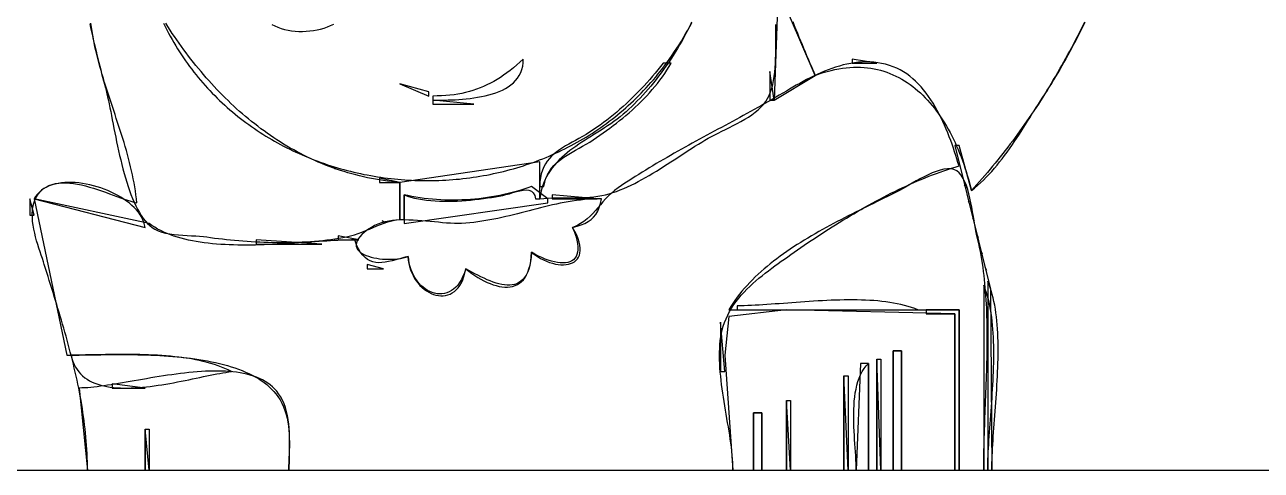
# Model space of a CAD drawing. Extents: x 0 to 1391, y 0 to 1579.
# Drawn here: x 210.7 to 511.5, y 312 to 420.3 of the extents above; entities that cross this region are included whole.
import ezdxf

# ---------------------------------------------------------------- set-up
doc = ezdxf.new("R2010")
doc.units = 0
for name, color, linetype in [('C11', 11, 'CONTINUOUS'), ('C113', 113, 'CONTINUOUS'), ('C123', 123, 'CONTINUOUS'), ('C13', 13, 'CONTINUOUS'), ('C133', 133, 'CONTINUOUS'), ('C141', 141, 'CONTINUOUS'), ('C15', 15, 'CONTINUOUS'), ('C153', 153, 'CONTINUOUS'), ('C21', 21, 'CONTINUOUS'), ('C223', 223, 'CONTINUOUS'), ('C231', 231, 'CONTINUOUS'), ('C241', 241, 'CONTINUOUS'), ('C252', 252, 'CONTINUOUS'), ('C253', 253, 'CONTINUOUS'), ('C254', 254, 'CONTINUOUS'), ('C35', 35, 'CONTINUOUS'), ('C41', 41, 'CONTINUOUS'), ('C43', 43, 'CONTINUOUS'), ('C7', 7, 'CONTINUOUS'), ('C85', 85, 'CONTINUOUS')]:
    doc.layers.add(name, color=color, linetype=linetype)

msp = doc.modelspace()

# ---------------------------------------------------------------- linework, layer by layer
at = {"layer": 'C11'}
for points in [[(397.5792, 421.1051), (397.9385, 420.1512), (398.3046, 419.205), (398.676, 418.2673), (399.0513, 417.3391), (399.4289, 416.4212), (399.8073, 415.5145), (400.185, 414.6199), (400.5605, 413.7381), (400.9323, 412.8701), (401.2988, 412.0168), (401.6586, 411.1789), (402.0101, 410.3575), (402.3519, 409.5532), (402.6823, 408.7671), (403, 408), (403.9857, 408.3636), (404.9598, 408.6899), (405.922, 408.9794), (406.8725, 409.2325), (407.8112, 409.4499), (408.738, 409.632), (409.653, 409.7794), (410.556, 409.8926), (411.4472, 409.9721), (412.3264, 410.0186), (413.1937, 410.0325), (414.049, 410.0143), (414.8923, 409.9646), (415.7235, 409.8839), (416.5427, 409.7727), (417.3498, 409.6316), (418.1449, 409.4612), (418.9277, 409.2618), (419.6985, 409.0342), (420.457, 408.7787), (421.2034, 408.496), (421.9375, 408.1865), (422.6594, 407.8509), (423.369, 407.4896), (424.0663, 407.1031), (424.7512, 406.6921), (425.4239, 406.257), (426.0841, 405.7983), (426.732, 405.3167), (427.3675, 404.8125), (427.9905, 404.2865), (428.601, 403.739), (429.199, 403.1706), (429.7846, 402.5819), (430.3576, 401.9734), (430.918, 401.3456), (431.4658, 400.6991), (432.0011, 400.0344), (432.5237, 399.3519), (433.0336, 398.6523), (433.5308, 397.9361), (434.0154, 397.2039), (434.4872, 396.456), (434.9462, 395.6932), (435.3925, 394.9158), (435.8259, 394.1245), (436.2466, 393.3198), (436.6544, 392.5022), (437.0492, 391.6722), (437.4312, 390.8304), (437.8003, 389.9773), (438.1564, 389.1134), (438.4996, 388.2393), (438.8297, 387.3555), (439.1468, 386.4626), (439.4509, 385.561), (439.7419, 384.6513), (440.0198, 383.734), (440.2846, 382.8097), (440.5362, 381.8789), (440.7747, 380.9422), (441, 380), (441.7553, 380.599), (442.494, 381.2232), (443.2167, 381.8712), (443.9239, 382.5416), (444.6163, 383.2332), (445.2944, 383.9444), (445.9589, 384.6739), (446.6103, 385.4204), (447.2493, 386.1825), (447.8764, 386.9588), (448.4923, 387.748), (449.0976, 388.5486), (449.6928, 389.3592), (450.2785, 390.1787), (450.8555, 391.0054), (451.4241, 391.8381), (451.9852, 392.6755), (452.5392, 393.516), (453.0868, 394.3585), (453.6285, 395.2014), (454.165, 396.0434), (454.6969, 396.8831), (455.2247, 397.7192), (455.7491, 398.5504), (456.2707, 399.3751), (456.79, 400.1921), (457.3078, 401), (457.8517, 401.8492), (458.3909, 402.7005), (458.9253, 403.5536), (459.4549, 404.4086), (459.9798, 405.2656), (460.4999, 406.1244), (461.0152, 406.9852), (461.5259, 407.8478), (462.0319, 408.7124), (462.5332, 409.5788), (463.0299, 410.4472), (463.5219, 411.3174), (464.0094, 412.1896), (464.4922, 413.0636), (464.9705, 413.9395), (465.4442, 414.8173), (465.9133, 415.697), (466.378, 416.5785), (466.8381, 417.4619), (467.2938, 418.3472), (467.745, 419.2344), (468.1918, 420.1234), (468.6342, 421.0144)], [(468.5986, 420.9014), (468.1562, 420.0076), (467.7093, 419.1162), (467.2581, 418.2273), (466.8024, 417.3409), (466.3422, 416.4571), (465.8777, 415.5759), (465.4087, 414.6974), (464.9352, 413.8215), (464.4573, 412.9484), (463.975, 412.078), (463.4882, 411.2105), (462.997, 410.3458), (462.5013, 409.484), (462.0012, 408.6251), (461.4966, 407.7692), (460.9875, 406.9163), (460.4739, 406.0665), (459.9559, 405.2198), (459.4334, 404.3762), (458.9065, 403.5358), (458.375, 402.6985), (457.8391, 401.8646), (457.2987, 401.0339), (456.7538, 400.2066), (456.2044, 399.3827), (455.6505, 398.5622), (455.0921, 397.7451), (454.5292, 396.9315), (453.9618, 396.1215), (453.3898, 395.3151), (452.8134, 394.5122), (452.2325, 393.7131), (451.647, 392.9176), (451.057, 392.1259), (450.4625, 391.3379), (449.8635, 390.5538), (449.2599, 389.7735), (448.6518, 388.9972), (448.0392, 388.2248), (447.422, 387.4563), (446.8003, 386.6919), (446.1741, 385.9316), (445.5433, 385.1753), (444.9079, 384.4232), (444.268, 383.6753), (443.6235, 382.9316), (442.9745, 382.1922), (442.3209, 381.4571), (441.6627, 380.7263), (441, 380)], [(441, 380), (438, 391), (437, 391), (445.6999, 356), (446, 312), (595, 312)]]:
    msp.add_lwpolyline(points, dxfattribs=at)
at = {"layer": 'C113'}
for points in [[(430, 351), (430, 350), (437, 350), (437, 312), (438, 312), (438, 351), (430, 351)], [(422, 341), (422, 312), (424, 312), (424, 341), (422, 341)], [(232, 333), (232, 332), (240, 332), (232, 333)], [(388, 326), (388, 312), (390, 312), (390, 326), (388, 326)], [(240, 322), (240, 312), (241, 312), (240, 322)]]:
    msp.add_lwpolyline(points, dxfattribs=at)
at = {"layer": 'C123'}
for points in [[(414, 338), (413, 312), (416, 312), (416, 338), (414, 338)], [(418, 339), (418, 312), (419, 312), (418, 339)], [(410, 335), (410, 312), (411, 312), (410, 335)], [(396, 329), (396, 312), (397, 312), (396, 329)]]:
    msp.add_lwpolyline(points, dxfattribs=at)
at = {"layer": 'C13'}
for points in [[(226.5531, 420.5243), (226.7632, 419.5668), (226.9758, 418.6138), (227.1908, 417.6658), (227.408, 416.7228), (227.6272, 415.7849), (227.8482, 414.8525), (228.071, 413.9256), (228.2954, 413.0044), (228.5212, 412.0892), (228.7482, 411.1799), (228.9763, 410.277), (229.2054, 409.3804), (229.4353, 408.4905), (229.6657, 407.6073), (229.8967, 406.731), (230.128, 405.8618), (230.3595, 405), (230.539, 404.3069), (230.7183, 403.5635), (230.898, 402.773), (231.0787, 401.9385), (231.261, 401.0634), (231.4456, 400.1508), (231.6331, 399.2041), (231.8242, 398.2265), (232.0193, 397.2212), (232.2192, 396.1915), (232.4246, 395.1406), (232.6359, 394.0718), (232.8538, 392.9883), (233.0791, 391.8934), (233.3122, 390.7903), (233.5538, 389.6823), (233.8045, 388.5726), (234.0651, 387.4645), (234.3359, 386.3612), (234.6178, 385.2659), (234.9114, 384.182), (235.2172, 383.1126), (235.5358, 382.061), (235.868, 381.0305), (236.2143, 380.0243), (236.5753, 379.0456), (236.9517, 378.0977), (237.3442, 377.1839), (237.7532, 376.3074), (238.1795, 375.4714), (238.6237, 374.6792), (239.0863, 373.9341), (239.5681, 373.2392), (240.0696, 372.5979), (240.5915, 372.0134), (241.1344, 371.4889), (241.699, 371.0277), (242.3926, 370.591), (243.1849, 370.228), (244.0609, 369.9306), (245.0061, 369.6909), (246.0054, 369.501), (247.0442, 369.3531), (248.1077, 369.2392), (249.181, 369.1513), (250.2494, 369.0816), (251.2981, 369.0222), (252.3123, 368.9652), (253.2772, 368.9026), (254.178, 368.8265), (255, 368.7291), (255.9354, 368.5992), (256.8829, 368.4745), (257.8417, 368.3553), (258.8109, 368.2417), (259.79, 368.1342), (260.778, 368.0329), (261.7742, 367.9381), (262.7779, 367.85), (263.7883, 367.7689), (264.8046, 367.6951), (265.8262, 367.6288), (266.8521, 367.5703), (267.8817, 367.5198), (268.9142, 367.4776), (269.9488, 367.444), (270.9849, 367.4191), (272.0215, 367.4034), (273.0579, 367.3969), (274.0935, 367.4), (275.1274, 367.413), (276.1589, 367.4361), (277.1871, 367.4695), (278.2114, 367.5136), (279.231, 367.5685), (280.2451, 367.6345), (281.253, 367.712), (282.2539, 367.801), (283.247, 367.902), (284.2315, 368.0151), (285.2068, 368.1407), (286.1721, 368.2789), (287.1265, 368.4301), (288.0694, 368.5944), (289, 368.7723), (289.9755, 368.9969), (290.9262, 369.2695), (291.8565, 369.581), (292.7708, 369.9225), (293.6735, 370.2849), (294.569, 370.6591), (295.4617, 371.0363), (296.3559, 371.4073), (297.256, 371.7632), (298.1666, 372.0949), (299.0918, 372.3934), (300.0362, 372.6498), (301.0041, 372.855), (302, 373), (302, 382), (300.9889, 382.0886), (299.9844, 382.1929), (298.9863, 382.3127), (297.9948, 382.4479), (297.0097, 382.5983), (296.0311, 382.7637), (295.0591, 382.9441), (294.0935, 383.1392), (293.1345, 383.3488), (292.1819, 383.5729), (291.2359, 383.8113), (290.2965, 384.0637), (289.3636, 384.3301), (288.4372, 384.6103), (287.5173, 384.9041), (286.6041, 385.2114), (285.6973, 385.5321), (284.7972, 385.8658), (283.9036, 386.2126), (283.0166, 386.5722), (282.1361, 386.9445), (281.2623, 387.3294), (280.395, 387.7265), (279.5343, 388.136), (278.6803, 388.5574), (277.8328, 388.9908), (276.9919, 389.4359), (276.1577, 389.8925), (275.3301, 390.3606), (274.5091, 390.84), (273.6947, 391.3304), (272.887, 391.8319), (272.086, 392.3441), (271.2915, 392.8669), (270.5038, 393.4002), (269.7227, 393.9438), (268.9482, 394.4976), (268.1804, 395.0614), (267.4193, 395.635), (266.6649, 396.2183), (265.9172, 396.8111), (265.1761, 397.4133), (264.4418, 398.0247), (263.7142, 398.6452), (262.9932, 399.2746), (262.279, 399.9127), (261.5715, 400.5593), (260.8707, 401.2144), (260.1767, 401.8778), (259.4893, 402.5492), (258.8087, 403.2287), (258.1349, 403.9159), (257.4678, 404.6107), (256.8075, 405.313), (256.1539, 406.0226), (255.5071, 406.7394), (254.8671, 407.4632), (254.2338, 408.1938), (253.6074, 408.9311), (252.9877, 409.6749), (252.3748, 410.4252), (251.7687, 411.1816), (251.1694, 411.944), (250.5769, 412.7124), (249.9912, 413.4865), (249.4124, 414.2662), (248.8403, 415.0513), (248.2751, 415.8416), (247.7168, 416.6371), (247.1652, 417.4375), (246.6206, 418.2427), (246.0827, 419.0525), (245.5518, 419.8668), (245.0277, 420.6855)], [(372.9327, 420.9458), (372.4855, 420.0177), (372.0242, 419.0947), (371.5491, 418.1773), (371.0606, 417.2659), (370.559, 416.3612), (370.0448, 415.4636), (369.5184, 414.5737), (368.9801, 413.6919), (368.4302, 412.8188), (367.8693, 411.9549), (367.2976, 411.1007), (366.7155, 410.2567), (366.1235, 409.4234), (365.5219, 408.6014), (364.911, 407.7912), (364.2913, 406.9932), (363.6632, 406.2081), (363.0269, 405.4362), (362.383, 404.6782), (361.7318, 403.9345), (361.0736, 403.2057), (360.4088, 402.4922), (359.7379, 401.7947), (359.0612, 401.1135), (358.379, 400.4492), (357.6918, 399.8024), (357, 399.1736), (356.2836, 398.5536), (355.5515, 397.9561), (354.8055, 397.379), (354.0477, 396.8201), (353.2802, 396.2772), (352.505, 395.7484), (351.7242, 395.2314), (350.9398, 394.7242), (350.1539, 394.2245), (349.3685, 393.7304), (348.5857, 393.2396), (347.8074, 392.7501), (347.0359, 392.2596), (346.273, 391.7662), (345.5209, 391.2677), (344.7816, 390.7619), (344.0572, 390.2468), (343.3497, 389.7201), (342.6611, 389.1799), (341.9935, 388.6239), (341.349, 388.0501), (340.7296, 387.4563), (340.1373, 386.8404), (339.5742, 386.2002), (339.0424, 385.5338), (338.5439, 384.8388), (338.0807, 384.1133), (337.6549, 383.3551), (337.2685, 382.562), (336.9236, 381.732), (336.6223, 380.8629), (336.3665, 379.9526), (336.1584, 378.999), (336, 378), (336.9648, 378.1035), (337.9497, 378.1765), (338.9512, 378.2245), (339.9661, 378.2526), (340.9911, 378.2662), (342.023, 378.2706), (343.0585, 378.2713), (344.0943, 378.2734), (345.1271, 378.2824), (346.1538, 378.3036), (347.1709, 378.3422), (348.1753, 378.4037), (349.1637, 378.4933), (350.1328, 378.6164), (351.0793, 378.7784), (352, 378.9845), (352.8855, 379.2265), (353.7724, 379.5026), (354.6605, 379.8108), (355.5493, 380.1492), (356.4385, 380.5159), (357.3278, 380.9088), (358.2168, 381.326), (359.1052, 381.7657), (359.9926, 382.2257), (360.8786, 382.7043), (361.763, 383.1994), (362.6454, 383.7091), (363.5254, 384.2314), (364.4027, 384.7644), (365.2769, 385.3062), (366.1477, 385.8548), (367.0148, 386.4082), (367.8777, 386.9645), (368.7362, 387.5218), (369.5899, 388.0781), (370.4385, 388.6315), (371.2815, 389.18), (372.1188, 389.7217), (372.9498, 390.2545), (373.7743, 390.7767), (374.5919, 391.2862), (375.4023, 391.781), (376.2051, 392.2593), (377, 392.7191), (377.7554, 393.1351), (378.564, 393.5583), (379.4167, 393.9898), (380.3046, 394.431), (381.2188, 394.8832), (382.1502, 395.3476), (383.0899, 395.8256), (384.029, 396.3184), (384.9584, 396.8273), (385.8693, 397.3537), (386.7527, 397.8987), (387.5996, 398.4638), (388.401, 399.0501), (389.148, 399.659), (389.8316, 400.2918), (390.4429, 400.9498), (390.973, 401.6342)], [(390.9729, 401.6342), (391.4315, 402.3673), (391.8291, 403.1555), (392.1701, 403.994), (392.4587, 404.878), (392.6992, 405.8028), (392.8961, 406.7636), (393.0537, 407.7556), (393.1762, 408.7741), (393.268, 409.8144), (393.3334, 410.8717), (393.3768, 411.9412), (393.4024, 413.0182), (393.4147, 414.0979), (393.4179, 415.1757), (393.4164, 416.2466), (393.4145, 417.306), (393.4166, 418.3492), (393.4269, 419.3713), (393.4497, 420.3676)]]:
    msp.add_lwpolyline(points, dxfattribs=at)
at = {"layer": 'C133'}
msp.add_lwpolyline([(384, 352), (384, 351), (428, 351), (427.2232, 351.308), (426.422, 351.5913), (425.5975, 351.8507), (424.7507, 352.0871), (423.8827, 352.3011), (422.9946, 352.4937), (422.0874, 352.6657), (421.1622, 352.8179), (420.2201, 352.9511), (419.2621, 353.0661), (418.2892, 353.1637), (417.3027, 353.2448), (416.3034, 353.3102), (415.2925, 353.3607), (414.2711, 353.3971), (413.2401, 353.4202), (412.2008, 353.4309), (411.1541, 353.43), (410.1011, 353.4182), (409.0428, 353.3965), (407.9804, 353.3656), (406.9149, 353.3263), (405.8473, 353.2795), (404.7788, 353.226), (403.7103, 353.1665), (402.6431, 353.102), (401.578, 353.0333), (400.5162, 352.9611), (399.4588, 352.8863), (398.4068, 352.8096), (397.3612, 352.732), (396.3232, 352.6542), (395.2938, 352.5771), (394.2741, 352.5014), (393.2651, 352.428), (392.2679, 352.3577), (391.2836, 352.2914), (390.3132, 352.2298), (389.3578, 352.1737), (388.4185, 352.124), (387.4963, 352.0815), (386.5922, 352.0471), (385.7075, 352.0214), (384.843, 352.0055), (384, 352)], dxfattribs=at)
at = {"layer": 'C141'}
for points in [[(438.0115, 384.3533), (437.4376, 384.8169), (436.7705, 385.1163), (436.022, 385.2664), (435.2038, 385.2821), (434.3276, 385.1783), (433.4052, 384.97), (432.4482, 384.672), (431.4685, 384.2995), (430.4777, 383.8672), (429.4876, 383.3901), (428.5099, 382.8831), (427.5564, 382.3612), (426.6388, 381.8394), (425.7689, 381.3325), (424.9583, 380.8554), (424.2187, 380.4232), (423.5621, 380.0507), (423, 379.753), (422.2031, 379.356), (421.3945, 378.956), (420.5749, 378.5526), (419.7451, 378.1457), (418.9058, 377.7351), (418.0576, 377.3206), (417.2014, 376.9021), (416.3378, 376.4794), (415.4675, 376.0523), (414.5913, 375.6205), (413.7099, 375.1841), (412.824, 374.7427), (411.9344, 374.2962), (411.0417, 373.8444), (410.1467, 373.3871), (409.2501, 372.9242), (408.3527, 372.4555), (407.455, 371.9807), (406.558, 371.4998), (405.6622, 371.0126), (404.7685, 370.5188), (403.8775, 370.0183), (402.99, 369.5109), (402.1066, 368.9964), (401.2281, 368.4747), (400.3553, 367.9455), (399.4888, 367.4088), (398.6294, 366.8643), (397.7777, 366.3118), (396.9346, 365.7512), (396.1007, 365.1823), (395.2768, 364.6049), (394.4635, 364.0188), (393.6616, 363.4239), (392.8719, 362.8199), (392.095, 362.2068), (391.3316, 361.5843), (390.5826, 360.9522), (389.8485, 360.3103), (389.1302, 359.6586), (388.4283, 358.9968), (387.7436, 358.3247), (387.0768, 357.6422), (386.4286, 356.949), (385.7998, 356.2451), (385.191, 355.5301), (384.603, 354.804), (384.0365, 354.0666), (383.4922, 353.3176), (382.9709, 352.557), (382.4732, 351.7845), (382, 351)], [(382, 351), (438, 351), (438, 312), (444, 312), (444.0025, 312.9709), (444.0099, 313.946), (444.0219, 314.9252), (444.0382, 315.9083), (444.0583, 316.8951), (444.082, 317.8855), (444.109, 318.8792), (444.1389, 319.8761), (444.1713, 320.876), (444.2061, 321.8788), (444.2428, 322.8842), (444.2811, 323.8922), (444.3207, 324.9024), (444.3613, 325.9148), (444.4025, 326.9292), (444.444, 327.9454), (444.4854, 328.9631), (444.5266, 329.9824), (444.567, 331.0029), (444.6065, 332.0245), (444.6446, 333.047), (444.6811, 334.0703), (444.7156, 335.0941), (444.7478, 336.1184), (444.7773, 337.1428), (444.8039, 338.1674), (444.8272, 339.1917), (444.8469, 340.2158), (444.8626, 341.2395), (444.8741, 342.2624), (444.8809, 343.2846), (444.8828, 344.3057), (444.8795, 345.3257), (444.8706, 346.3444), (444.8558, 347.3615), (444.8348, 348.3769), (444.8072, 349.3904), (444.7727, 350.402), (444.7309, 351.4112), (444.6817, 352.4181), (444.6246, 353.4225), (444.5592, 354.424), (444.4854, 355.4227), (444.4027, 356.4183), (444.3108, 357.4106), (444.2094, 358.3994), (444.0982, 359.3847), (443.9769, 360.3662), (443.845, 361.3436), (443.7023, 362.317), (443.5485, 363.286), (443.3832, 364.2506), (443.2062, 365.2105), (443.017, 366.1656), (442.8153, 367.1156), (442.6009, 368.0605), (442.3734, 369), (442.1894, 369.8068), (442.0149, 370.6976), (441.8451, 371.6588), (441.6756, 372.6767), (441.5018, 373.7376), (441.3193, 374.828), (441.1233, 375.9342), (440.9096, 377.0426), (440.6734, 378.1395), (440.4102, 379.2114), (440.1156, 380.2446), (439.785, 381.2255), (439.4138, 382.1405), (438.9975, 382.9758), (438.5316, 383.718), (438.0116, 384.3534)], [(213, 378), (240, 371), (239.8895, 371.648), (239.7101, 372.287), (239.465, 372.9156), (239.1572, 373.5329), (238.7901, 374.1376), (238.3668, 374.7287), (237.8905, 375.3049), (237.3644, 375.8652), (236.7917, 376.4085), (236.1757, 376.9335), (235.5194, 377.4392), (234.8261, 377.9244), (234.0991, 378.388), (233.3414, 378.8289), (232.5563, 379.2459), (231.7471, 379.6379), (230.9168, 380.0038), (230.0687, 380.3424), (229.206, 380.6526), (228.3318, 380.9333), (227.4495, 381.1833), (226.5621, 381.4016), (225.6729, 381.5869), (224.785, 381.7381), (223.9018, 381.8541), (223.0263, 381.9338), (222.1617, 381.9761), (221.3113, 381.9797), (220.4783, 381.9437), (219.6659, 381.8667), (218.8772, 381.7478), (218.1154, 381.5858), (217.3838, 381.3795), (216.6855, 381.1278), (216.0238, 380.8296), (215.4018, 380.4837), (214.8228, 380.0891), (214.2899, 379.6445), (213.8063, 379.1489), (213.3753, 378.6011), (213, 378)], [(444, 357), (444, 312), (445, 312), (445.0054, 312.8419), (445.0211, 313.7049), (445.0463, 314.588), (445.0803, 315.4902), (445.1222, 316.4105), (445.1713, 317.3478), (445.2267, 318.3011), (445.2878, 319.2693), (445.3536, 320.2515), (445.4235, 321.2466), (445.4966, 322.2536), (445.5722, 323.2714), (445.6495, 324.2991), (445.7276, 325.3355), (445.8058, 326.3798), (445.8834, 327.4308), (445.9595, 328.4875), (446.0333, 329.5489), (446.1041, 330.6139), (446.1711, 331.6816), (446.2334, 332.7509), (446.2904, 333.8208), (446.3412, 334.8902), (446.385, 335.9582), (446.4211, 337.0236), (446.4487, 338.0855), (446.4669, 339.1429), (446.4751, 340.1947), (446.4723, 341.2398), (446.4579, 342.2774), (446.431, 343.3062), (446.3909, 344.3254), (446.3368, 345.3338), (446.2679, 346.3305), (446.1833, 347.3144), (446.0824, 348.2845), (445.9644, 349.2397), (445.8283, 350.1791), (445.6736, 351.1016), (445.4993, 352.0062), (445.3048, 352.8919), (445.0891, 353.7575), (444.8516, 354.6022), (444.5914, 355.4249), (444.3078, 356.2244), (444, 357)], [(222, 340), (222.1975, 339.2017), (222.4421, 338.4535), (222.7322, 337.754), (223.0665, 337.102), (223.4432, 336.4962), (223.8609, 335.9352), (224.3181, 335.4178), (224.8133, 334.9425), (225.3448, 334.5083), (225.9113, 334.1136), (226.5111, 333.7572), (227.1427, 333.4379), (227.8047, 333.1542), (228.4954, 332.9049), (229.2134, 332.6887), (229.9572, 332.5043), (230.7251, 332.3504), (231.5158, 332.2256), (232.3276, 332.1286), (233.159, 332.0583), (234.0085, 332.0131), (234.8746, 331.9919), (235.7558, 331.9933), (236.6505, 332.016), (237.5572, 332.0587), (238.4744, 332.1202), (239.4005, 332.199), (240.3341, 332.2939), (241.2735, 332.4036), (242.2173, 332.5268), (243.164, 332.6621), (244.112, 332.8083), (245.0598, 332.9641), (246.0059, 333.1281), (246.9487, 333.299), (247.8867, 333.4756), (248.8184, 333.6565), (249.7423, 333.8404), (250.6569, 334.026), (251.5605, 334.2121), (252.4517, 334.3972), (253.329, 334.5801), (254.1909, 334.7595), (255.0357, 334.934), (255.8621, 335.1025), (256.6684, 335.2635), (257.4531, 335.4157), (258.2148, 335.5579), (258.9518, 335.6887), (259.6627, 335.8069), (260.3459, 335.9111), (261, 336), (260.2322, 336.3882), (259.437, 336.752), (258.6157, 337.0924), (257.7695, 337.4099), (256.8997, 337.7054), (256.0079, 337.9796), (255.0951, 338.2332), (254.1629, 338.467), (253.2125, 338.6818), (252.2453, 338.8784), (251.2625, 339.0573), (250.2656, 339.2195), (249.2558, 339.3657), (248.2345, 339.4965), (247.203, 339.6129), (246.1626, 339.7154), (245.1147, 339.805), (244.0607, 339.8822), (243.0018, 339.948), (241.9393, 340.003), (240.8746, 340.0479), (239.8091, 340.0836), (238.7441, 340.1108), (237.6808, 340.1303), (236.6207, 340.1427), (235.5651, 340.1489), (234.5152, 340.1496), (233.4724, 340.1455), (232.4382, 340.1374), (231.4137, 340.1261), (230.4003, 340.1123), (229.3994, 340.0967), (228.4122, 340.0802), (227.4402, 340.0634), (226.4846, 340.0472), (225.5468, 340.0322), (224.6281, 340.0192), (223.7298, 340.009), (222.8533, 340.0023), (222, 340)]]:
    msp.add_lwpolyline(points, dxfattribs=at)
at = {"layer": 'C15'}
msp.add_lwpolyline([(366, 411), (365.3712, 410.1857), (364.7322, 409.3801), (364.083, 408.5832), (363.4237, 407.7953), (362.7541, 407.0164), (362.0745, 406.2468), (361.3847, 405.4867), (360.6849, 404.7362), (359.9751, 403.9954), (359.2552, 403.2646), (358.5254, 402.5439), (357.7856, 401.8335), (357.0359, 401.1335), (356.2764, 400.4442), (355.5069, 399.7656), (354.7276, 399.098), (353.9386, 398.4416), (353.1397, 397.7964), (352.3311, 397.1627), (351.5128, 396.5407), (350.6849, 395.9304), (349.8472, 395.3322), (349, 394.7461), (348.1341, 394.1774), (347.2694, 393.6451), (346.4096, 393.1428), (345.5585, 392.6644), (344.7198, 392.2036), (343.8973, 391.7541), (343.0947, 391.3096), (342.3158, 390.864), (341.5644, 390.411), (340.8441, 389.9442), (340.1588, 389.4576), (339.5122, 388.9447), (338.908, 388.3994), (338.3501, 387.8154), (337.8421, 387.1864), (337.3877, 386.5063), (336.9909, 385.7687), (336.6553, 384.9673), (336.3846, 384.0961), (336.1827, 383.1486), (336.0532, 382.1186), (336, 381), (337, 381), (337.2162, 382.0403), (337.5179, 382.9954), (337.899, 383.872), (338.3533, 384.6772), (338.8748, 385.418), (339.4574, 386.1013), (340.095, 386.7341), (340.7816, 387.3234), (341.511, 387.8761), (342.2772, 388.3992), (343.074, 388.8997), (343.8955, 389.3846), (344.7354, 389.8607), (345.5878, 390.3352), (346.4466, 390.815), (347.3055, 391.307), (348.1587, 391.8182), (349, 392.3557), (349.823, 392.9069), (350.6426, 393.4669), (351.458, 394.0357), (352.2686, 394.6136), (353.0736, 395.2009), (353.8725, 395.7978), (354.6644, 396.4046), (355.4488, 397.0216), (356.2249, 397.6489), (356.992, 398.2869), (357.7495, 398.9357), (358.4967, 399.5956), (359.2329, 400.267), (359.9573, 400.9499), (360.6694, 401.6448), (361.3685, 402.3517), (362.0538, 403.0711), (362.7246, 403.803), (363.3804, 404.5479), (364.0203, 405.3058), (364.6438, 406.0771), (365.2501, 406.8621), (365.8385, 407.6609), (366.4084, 408.4739), (366.9591, 409.3012), (367.4898, 410.1431), (368, 411), (366, 411)], dxfattribs=at)
at = {"layer": 'C153'}
msp.add_lwpolyline([(30, 312), (226, 312), (225.9938, 313.0164), (225.9755, 314.0305), (225.9453, 315.0422), (225.9035, 316.0516), (225.8502, 317.0588), (225.7859, 318.0638), (225.7107, 319.0667), (225.6248, 320.0676), (225.5286, 321.0665), (225.4223, 322.0634), (225.3061, 323.0585), (225.1803, 324.0518), (225.0451, 325.0433), (224.9009, 326.0331), (224.7478, 327.0212), (224.5861, 328.0078), (224.4161, 328.9929), (224.238, 329.9765), (224.0521, 330.9587), (223.8586, 331.9396), (223.6578, 332.9191), (223.45, 333.8975), (223.2353, 334.8746), (223.0141, 335.8507), (222.7866, 336.8257), (222.553, 337.7997), (222.3136, 338.7728), (222.0687, 339.745), (221.8185, 340.7164), (221.5633, 341.6871), (221.3033, 342.657), (221.0388, 343.6263), (220.77, 344.5951), (220.4972, 345.5633), (220.2207, 346.531), (219.9406, 347.4984), (219.6573, 348.4654), (219.371, 349.4321), (219.082, 350.3985), (218.7905, 351.3648), (218.4967, 352.331), (218.2009, 353.2972), (217.9035, 354.2634), (217.6045, 355.2296), (217.3044, 356.1959), (217.0033, 357.1625), (216.7014, 358.1292), (216.3992, 359.0963), (216.0967, 360.0638), (215.7943, 361.0316), (215.4922, 362), (215.2621, 362.7187), (215.0089, 363.483), (214.7393, 364.2877), (214.4598, 365.1277), (214.177, 365.9977), (213.8974, 366.8927), (213.6277, 367.8075), (213.3744, 368.7368), (213.144, 369.6757), (212.9432, 370.6188), (212.7785, 371.5611), (212.6565, 372.4974), (212.5839, 373.4225), (212.567, 374.3314), (212.6126, 375.2187), (212.7272, 376.0794), (212.9174, 376.9083), (213.1897, 377.7003), (213.5508, 378.4502), (214.0072, 379.1529), (214.5654, 379.8031), (215.2322, 380.3958), (215.9084, 380.8561), (216.6295, 381.2259), (217.3918, 381.5106), (218.1918, 381.7157), (219.0258, 381.8465), (219.8901, 381.9084), (220.7813, 381.9068), (221.6956, 381.8472), (222.6295, 381.7349), (223.5793, 381.5753), (224.5415, 381.3739), (225.5124, 381.1359), (226.4884, 380.8669), (227.466, 380.5723), (228.4414, 380.2573), (229.4112, 379.9275), (230.3716, 379.5882), (231.319, 379.2449), (232.25, 378.9029), (233.1608, 378.5676), (234.0478, 378.2445), (234.9074, 377.9389), (235.736, 377.6563), (236.5301, 377.402), (237.2859, 377.1814), (238, 377), (237.9039, 377.9821), (237.7879, 378.9637), (237.6529, 379.9449), (237.4998, 380.9256), (237.3294, 381.9058), (237.1428, 382.8856), (236.9408, 383.8649), (236.7243, 384.8437), (236.4943, 385.8221), (236.2516, 386.8), (235.9972, 387.7776), (235.732, 388.7547), (235.4569, 389.7313), (235.1728, 390.7076), (234.8807, 391.6835), (234.5813, 392.6589), (234.2757, 393.634), (233.9648, 394.6087), (233.6494, 395.583), (233.3306, 396.5569), (233.0091, 397.5305), (232.6859, 398.5037), (232.362, 399.4766), (232.0382, 400.4491), (231.7155, 401.4213), (231.3947, 402.3931), (231.0768, 403.3646), (230.7627, 404.3358), (230.4533, 405.3067), (230.1495, 406.2773), (229.8522, 407.2476), (229.5624, 408.2176), (229.2809, 409.1873), (229.0087, 410.1567), (228.7467, 411.1259), (228.4957, 412.0948), (228.2568, 413.0634), (228.0307, 414.0318), (227.8186, 415), (227.6273, 415.9415), (227.4499, 416.8879), (227.2845, 417.8386), (227.1295, 418.7926), (226.983, 419.7494), (226.8432, 420.7082)], dxfattribs=at)
at = {"layer": 'C21'}
for points in [[(394, 429), (393, 402), (403, 408), (394, 429)], [(270.8221, 420.407), (271.5517, 420.0401), (272.3168, 419.7186), (273.1133, 419.4422), (273.9367, 419.2106), (274.7828, 419.0233), (275.6473, 418.8802), (276.5258, 418.7809), (277.4141, 418.725), (278.3077, 418.7122), (279.2025, 418.7422), (280.094, 418.8148), (280.978, 418.9294), (281.8501, 419.0859), (282.7061, 419.2839), (283.5416, 419.5231), (284.3522, 419.8031), (285.1338, 420.1236), (285.8819, 420.4844)], [(310, 402), (310, 401), (320, 401), (310, 402)], [(302, 382), (302, 373), (303, 373), (303, 379), (303.8128, 378.6874), (304.6702, 378.4133), (305.5685, 378.1759), (306.5036, 377.9738), (307.4717, 377.8053), (308.469, 377.6687), (309.4916, 377.5624), (310.5357, 377.4849), (311.5973, 377.4345), (312.6726, 377.4096), (313.7577, 377.4086), (314.8488, 377.4299), (315.942, 377.4718), (317.0335, 377.5327), (318.1193, 377.6111), (319.1956, 377.7052), (320.2585, 377.8135), (321.3042, 377.9344), (322.3288, 378.0663), (323.3284, 378.2075), (324.2992, 378.3564), (325.2373, 378.5114), (326.1388, 378.6709), (327, 378.8333), (327.7886, 379.0158), (328.6169, 379.2479), (329.4663, 379.5009), (330.3182, 379.7462), (331.1541, 379.9552), (331.9555, 380.0993), (332.7038, 380.1499), (333.3805, 380.0785), (333.9669, 379.8564), (334.4447, 379.455), (334.7952, 378.8457), (335, 378), (336, 378), (336, 387), (302, 382)]]:
    msp.add_lwpolyline(points, dxfattribs=at)
at = {"layer": 'C223'}
msp.add_lwpolyline([(287, 369), (287, 368), (292, 368), (287, 369)], dxfattribs=at)
at = {"layer": 'C231'}
msp.add_lwpolyline([(344, 371), (344.44, 369.9086), (344.7845, 368.8983), (345.0372, 367.9675), (345.2018, 367.1148), (345.2819, 366.3385), (345.2813, 365.6372), (345.2036, 365.0093), (345.0526, 364.4533), (344.8319, 363.9676), (344.5452, 363.5508), (344.1963, 363.2014), (343.7887, 362.9177), (343.3263, 362.6983), (342.8127, 362.5416), (342.2516, 362.4462), (341.6466, 362.4104), (341.0016, 362.4328), (340.3201, 362.5118), (339.6059, 362.646), (338.8626, 362.8337), (338.094, 363.0735), (337.3037, 363.3638), (336.4955, 363.7032), (335.673, 364.09), (334.8399, 364.5228), (334, 365), (333.9047, 363.8101), (333.7574, 362.7316), (333.5601, 361.7602), (333.3151, 360.8922), (333.0245, 360.1233), (332.6904, 359.4497), (332.3151, 358.8672), (331.9006, 358.3719), (331.4493, 357.9598), (330.9631, 357.6269), (330.4444, 357.369), (329.8952, 357.1823), (329.3177, 357.0628), (328.7141, 357.0062), (328.0866, 357.0088), (327.4373, 357.0665), (326.7684, 357.1751), (326.082, 357.3309), (325.3804, 357.5296), (324.6656, 357.7674), (323.9399, 358.0401), (323.2054, 358.3438), (322.4643, 358.6745), (321.7188, 359.0281), (320.9709, 359.4007), (320.2229, 359.7881), (319.477, 360.1865), (318.7353, 360.5918), (318, 361), (317.6901, 360.0336), (317.3377, 359.1571), (316.9462, 358.3685), (316.5189, 357.6658), (316.0594, 357.047), (315.571, 356.5102), (315.0571, 356.0535), (314.5213, 355.6748), (313.9668, 355.3722), (313.3973, 355.1437), (312.8159, 354.9875), (312.2263, 354.9014), (311.6318, 354.8836), (311.0358, 354.9322), (310.4418, 355.045), (309.8531, 355.2202), (309.2733, 355.4559), (308.7058, 355.7499), (308.1539, 356.1005), (307.6211, 356.5056), (307.1108, 356.9633), (306.6264, 357.4716), (306.1715, 358.0285), (305.7493, 358.6322), (305.3633, 359.2805), (305.017, 359.9716), (304.7137, 360.7035), (304.457, 361.4743), (304.2502, 362.2819), (304.0967, 363.1244), (304, 364), (302.972, 363.7045), (301.9832, 363.4204), (301.0328, 363.1568), (300.1204, 362.9232), (299.2453, 362.7288), (298.407, 362.5829), (297.6049, 362.4947), (296.8383, 362.4737), (296.1067, 362.5291), (295.4095, 362.6702), (294.7461, 362.9063), (294.1159, 363.2466), (293.5184, 363.7006), (292.953, 364.2775), (292.419, 364.9866), (291.9159, 365.8371), (291.4431, 366.8385), (291, 368), (290.2274, 367.9931), (289.4309, 367.9772), (288.6113, 367.953), (287.7698, 367.9212), (286.9073, 367.8825), (286.0249, 367.8376), (285.1235, 367.7873), (284.2043, 367.7322), (283.2682, 367.6732), (282.3163, 367.6108), (281.3497, 367.5459), (280.3692, 367.4791), (279.376, 367.4111), (278.3711, 367.3427), (277.3556, 367.2747), (276.3303, 367.2076), (275.2964, 367.1423), (274.255, 367.0794), (273.2069, 367.0197), (272.1534, 366.9639), (271.0953, 366.9126), (270.0337, 366.8667), (268.9696, 366.8269), (267.9041, 366.7938), (266.8382, 366.7681), (265.773, 366.7507), (264.7093, 366.7421), (263.6484, 366.7432), (262.5911, 366.7547), (261.5386, 366.7772), (260.4919, 366.8115), (259.4519, 366.8583), (258.4197, 366.9183), (257.3964, 366.9922), (256.383, 367.0808), (255.3804, 367.1848), (254.3898, 367.3048), (253.4121, 367.4417), (252.4484, 367.5961), (251.4997, 367.7687), (250.5671, 367.9603), (249.6515, 368.1716), (248.754, 368.4033), (247.8756, 368.6561), (247.0173, 368.9307), (246.1803, 369.2279), (245.3654, 369.5483), (244.5738, 369.8928), (243.8064, 370.2619), (243.0643, 370.6565), (242.3485, 371.0772), (241.66, 371.5248), (241, 372), (213, 378), (221, 340), (221.7081, 340.0018), (222.4454, 340.007), (223.2105, 340.015), (224.0022, 340.0254), (224.8194, 340.0375), (225.6607, 340.0508), (226.5251, 340.0648), (227.4113, 340.079), (228.318, 340.0929), (229.2441, 340.1059), (230.1884, 340.1174), (231.1496, 340.127), (232.1266, 340.1342), (233.1181, 340.1383), (234.1229, 340.1389), (235.1397, 340.1354), (236.1675, 340.1274), (237.205, 340.1142), (238.2509, 340.0954), (239.304, 340.0704), (240.3633, 340.0386), (241.4273, 339.9997), (242.4949, 339.9529), (243.565, 339.8979), (244.6363, 339.834), (245.7075, 339.7608), (246.7775, 339.6776), (247.8451, 339.5841), (248.909, 339.4796), (249.9681, 339.3636), (251.021, 339.2356), (252.0667, 339.0951), (253.1039, 338.9414), (254.1314, 338.7742), (255.148, 338.5929), (256.1524, 338.3969), (257.1435, 338.1857), (258.12, 337.9588), (259.0808, 337.7156), (260.0246, 337.4557), (260.9502, 337.1784), (261.8563, 336.8834), (262.7419, 336.5699), (263.6057, 336.2375), (264.4464, 335.8857), (265.2628, 335.514), (266.0538, 335.1218), (266.8182, 334.7085), (267.5546, 334.2737), (268.262, 333.8168), (268.939, 333.3373), (269.5845, 332.8347), (270.1973, 332.3084), (270.7762, 331.7579), (271.3199, 331.1827), (271.8272, 330.5822), (272.297, 329.956), (272.8306, 329.1321), (273.2939, 328.281), (273.6915, 327.4053), (274.0282, 326.5072), (274.3087, 325.5892), (274.5378, 324.6538), (274.7202, 323.7032), (274.8608, 322.74), (274.9641, 321.7666), (275.0351, 320.7853), (275.0784, 319.7986), (275.0988, 318.809), (275.1011, 317.8187), (275.09, 316.8302), (275.0703, 315.846), (275.0466, 314.8685), (275.0239, 313.9), (275.0067, 312.943), (275, 312), (383, 312), (382.9879, 312.8913), (382.9528, 313.7996), (382.8964, 314.7236), (382.8206, 315.6624), (382.7271, 316.6147), (382.6176, 317.5797), (382.494, 318.5561), (382.3579, 319.5429), (382.2111, 320.539), (382.0554, 321.5433), (381.8925, 322.5548), (381.7243, 323.5723), (381.5525, 324.5948), (381.3787, 325.6212), (381.2049, 326.6505), (381.0327, 327.6814), (380.864, 328.7131), (380.7004, 329.7443), (380.5437, 330.774), (380.3958, 331.8011), (380.2583, 332.8245), (380.133, 333.8432), (380.0218, 334.856), (379.9262, 335.8619), (379.8482, 336.8598), (379.7894, 337.8487), (379.7517, 338.8274), (379.7367, 339.7948), (379.7463, 340.75), (379.7822, 341.6917), (379.8462, 342.6189), (379.94, 343.5306), (380.0654, 344.4256), (380.2242, 345.3029), (380.4181, 346.1614), (380.6489, 347), (380.9635, 347.9434), (381.3281, 348.8595), (381.7398, 349.7491), (382.1958, 350.6132), (382.6933, 351.4526), (383.2294, 352.2682), (383.8015, 353.0609), (384.4066, 353.8316), (385.0419, 354.5812), (385.7047, 355.3106), (386.392, 356.0207), (387.1012, 356.7123), (387.8293, 357.3864), (388.5736, 358.0439), (389.3313, 358.6855), (390.0995, 359.3123), (390.8754, 359.9252), (391.6562, 360.5249), (392.4391, 361.1125), (393.2213, 361.6887), (394, 362.2546), (394.7668, 362.8071), (395.5416, 363.3617), (396.3242, 363.9181), (397.1144, 364.4759), (397.9119, 365.0348), (398.7166, 365.5944), (399.5282, 366.1545), (400.3465, 366.7146), (401.1714, 367.2746), (402.0025, 367.8339), (402.8398, 368.3925), (403.6829, 368.9498), (404.5317, 369.5055), (405.386, 370.0594), (406.2455, 370.6112), (407.11, 371.1604), (407.9794, 371.7068), (408.8534, 372.25), (409.7318, 372.7897), (410.6144, 373.3255), (411.501, 373.8573), (412.3914, 374.3845), (413.2853, 374.9069), (414.1826, 375.4243), (415.083, 375.9361), (415.9864, 376.4422), (416.8925, 376.9421), (417.8011, 377.4356), (418.712, 377.9223), (419.625, 378.402), (420.5399, 378.8742), (421.4564, 379.3386), (422.3745, 379.795), (423.2937, 380.243), (424.214, 380.6822), (425.1351, 381.1124), (426.0569, 381.5331), (426.979, 381.9442), (427.9014, 382.3452), (428.8237, 382.7359), (429.7458, 383.1158), (430.6675, 383.4848), (431.5885, 383.8423), (432.5087, 384.1882), (433.4278, 384.5221), (434.3456, 384.8437), (435.262, 385.1525), (436.1766, 385.4484), (437.0893, 385.731), (438, 386), (437.7549, 386.8336), (437.4965, 387.6876), (437.2243, 388.5594), (436.9378, 389.4466), (436.6364, 390.3466), (436.3198, 391.2571), (435.9874, 392.1754), (435.6386, 393.0991), (435.2732, 394.0258), (434.8904, 394.9528), (434.4899, 395.8778), (434.0712, 396.7982), (433.6338, 397.7116), (433.1771, 398.6154), (432.7007, 399.5072), (432.2042, 400.3845), (431.6869, 401.2447), (431.1485, 402.0854), (430.5884, 402.9042), (430.0062, 403.6984), (429.4014, 404.4657), (428.7734, 405.2034), (428.1218, 405.9093), (427.446, 406.5806), (426.7457, 407.2151), (426.0203, 407.8101), (425.2694, 408.3631), (424.4923, 408.8718), (423.6887, 409.3335), (422.8581, 409.7459), (422, 410.1064), (421.0553, 410.4382), (420.1102, 410.7126), (419.1651, 410.9317), (418.2205, 411.0975), (417.2766, 411.2123), (416.3341, 411.2782), (415.3933, 411.2973), (414.4546, 411.2717), (413.5185, 411.2036), (412.5854, 411.0951), (411.6558, 410.9484), (410.73, 410.7655), (409.8085, 410.5487), (408.8917, 410.3), (407.9801, 410.0216), (407.0741, 409.7156), (406.1741, 409.3842), (405.2805, 409.0295), (404.3938, 408.6536), (403.5145, 408.2587), (402.6428, 407.8469), (401.7793, 407.4204), (400.9245, 406.9812), (400.0786, 406.5315), (399.2423, 406.0735), (398.4158, 405.6092), (397.5996, 405.1409), (396.7942, 404.6706), (396, 404.2006), (395.1406, 403.6917), (394.2784, 403.1861), (393.4134, 402.6836), (392.5458, 402.184), (391.6758, 401.687), (390.8035, 401.1925), (389.9291, 400.7003), (389.0527, 400.2102), (388.1746, 399.722), (387.2947, 399.2355), (386.4135, 398.7505), (385.5309, 398.2669), (384.6471, 397.7843), (383.7624, 397.3028), (382.8768, 396.8219), (381.9905, 396.3416), (381.1038, 395.8617), (380.2166, 395.382), (379.3293, 394.9022), (378.442, 394.4222), (377.5548, 393.9418), (376.6678, 393.4608), (375.7814, 392.979), (374.8955, 392.4962), (374.0104, 392.0123), (373.1262, 391.5269), (372.2432, 391.04), (371.3613, 390.5513), (370.4809, 390.0607), (369.6021, 389.5679), (368.725, 389.0728), (367.8498, 388.5752), (366.9766, 388.0748), (366.1056, 387.5716), (365.2371, 387.0652), (364.371, 386.5555), (363.5077, 386.0423), (362.6472, 385.5254), (361.7897, 385.0047), (360.9354, 384.4799), (360.0845, 383.9508), (359.237, 383.4172), (358.3932, 382.879), (357.5532, 382.336), (356.7172, 381.7879), (355.8853, 381.2346), (355.0578, 380.6759), (354.2063, 380.0504), (353.4267, 379.392), (352.706, 378.7075), (352.0314, 378.0039), (351.3903, 377.2882), (350.7698, 376.5673), (350.157, 375.8483), (349.5392, 375.1381), (348.9037, 374.4437), (348.2375, 373.7721), (347.528, 373.1303), (346.7622, 372.5251), (345.9275, 371.9637), (345.011, 371.453), (344, 371)], dxfattribs=at)
at = {"layer": 'C241'}
msp.add_lwpolyline([(412, 412), (412, 411), (418, 411), (412, 412)], dxfattribs=at)
at = {"layer": 'C252'}
for points in [[(212, 378), (212, 374), (213, 374), (212, 378)], [(267, 368), (267, 367), (283, 367), (267, 368)], [(442.3333, 369.3333), (442.6667, 368.6667), (442.3333, 369.3333)], [(443.3333, 365.3333), (443.6667, 364.6667), (443.3333, 365.3333)], [(444.3333, 361.3333), (444.6667, 360.6667), (444.3333, 361.3333)], [(380, 348), (380, 336), (381, 336), (380, 348)]]:
    msp.add_lwpolyline(points, dxfattribs=at)
at = {"layer": 'C253'}
for points in [[(439.3333, 381.3333), (439.6667, 380.6667), (439.3333, 381.3333)], [(339, 379), (339, 378), (350, 378), (339, 379)], [(440.3333, 377.3333), (440.6667, 376.6667), (440.3333, 377.3333)], [(441.3333, 373.3333), (441.6667, 372.6667), (441.3333, 373.3333)], [(297.6667, 372.6667), (298.3333, 372.3333), (297.6667, 372.6667)], [(445, 358), (445, 312), (446, 312), (446.0053, 312.8407), (446.0207, 313.7024), (446.0456, 314.584), (446.079, 315.4844), (446.1204, 316.4028), (446.1689, 317.3381), (446.2237, 318.2893), (446.2842, 319.2554), (446.3496, 320.2354), (446.419, 321.2285), (446.4918, 322.2334), (446.5672, 323.2493), (446.6445, 324.2752), (446.7229, 325.3101), (446.8016, 326.3529), (446.88, 327.4028), (446.9571, 328.4586), (447.0324, 329.5194), (447.105, 330.5843), (447.1742, 331.6521), (447.2392, 332.722), (447.2993, 333.793), (447.3537, 334.8639), (447.4017, 335.934), (447.4426, 337.0021), (447.4754, 338.0672), (447.4996, 339.1284), (447.5144, 340.1847), (447.519, 341.2351), (447.5126, 342.2786), (447.4945, 343.3142), (447.464, 344.3409), (447.4202, 345.3577), (447.3626, 346.3637), (447.2902, 347.3578), (447.2023, 348.339), (447.0982, 349.3063), (446.9772, 350.2589), (446.8384, 351.1956), (446.6812, 352.1154), (446.5047, 353.0175), (446.3083, 353.9007), (446.0911, 354.7641), (445.8524, 355.6068), (445.5915, 356.4276), (445.3076, 357.2257), (445, 358)]]:
    msp.add_lwpolyline(points, dxfattribs=at)
at = {"layer": 'C254'}
msp.add_lwpolyline([(294, 362), (294, 361), (298, 361), (294, 362)], dxfattribs=at)
at = {"layer": 'C35'}
for points in [[(332, 412), (331.1998, 411.2568), (330.4034, 410.5486), (329.6093, 409.875), (328.8162, 409.2357), (328.0228, 408.63), (327.2276, 408.0578), (326.4293, 407.5186), (325.6267, 407.012), (324.8182, 406.5375), (324.0027, 406.0949), (323.1787, 405.6836), (322.3449, 405.3034), (321.5, 404.9538), (320.6426, 404.6343), (319.7713, 404.3447), (318.8848, 404.0845), (317.9817, 403.8532), (317.0608, 403.6506), (316.1206, 403.4762), (315.1599, 403.3296), (314.1772, 403.2105), (313.1712, 403.1183), (312.1405, 403.0528), (311.0839, 403.0134), (310, 403), (310, 402), (310.6583, 402.0004), (311.3631, 402.0028), (312.11, 402.0092), (312.8944, 402.0212), (313.7119, 402.0406), (314.5581, 402.0694), (315.4284, 402.1092), (316.3185, 402.1619), (317.2238, 402.2294), (318.1399, 402.3133), (319.0624, 402.4156), (319.9867, 402.5381), (320.9085, 402.6824), (321.8232, 402.8505), (322.7265, 403.0442), (323.6137, 403.2653), (324.4806, 403.5155), (325.3226, 403.7967), (326.1352, 404.1107), (326.914, 404.4593), (327.6546, 404.8443), (328.3524, 405.2675), (329.0031, 405.7308), (329.6021, 406.2359), (330.145, 406.7847), (330.6274, 407.3789), (331.0447, 408.0203), (331.3926, 408.7109), (331.6665, 409.4523), (331.862, 410.2464), (331.9746, 411.095), (332, 412)], [(302, 406), (309, 403), (309, 404), (302, 406)]]:
    msp.add_lwpolyline(points, dxfattribs=at)
at = {"layer": 'C41'}
for points in [[(244.4875, 420.6972), (244.8832, 419.8923), (245.2881, 419.0959), (245.7022, 418.3078), (246.1255, 417.5281), (246.5577, 416.7567), (246.9988, 415.9938), (247.4488, 415.2392), (247.9074, 414.493), (248.3747, 413.7553), (248.8504, 413.0259), (249.3345, 412.305), (249.827, 411.5925), (250.3276, 410.8884), (250.8364, 410.1927), (251.3532, 409.5055), (251.8778, 408.8268), (252.4103, 408.1565), (252.9505, 407.4946), (253.4983, 406.8412), (254.0536, 406.1963), (254.6163, 405.5599), (255.1863, 404.932), (255.7635, 404.3125), (256.3479, 403.7016), (256.9392, 403.0992), (257.5375, 402.5052), (258.1425, 401.9198), (258.7543, 401.3429), (259.3727, 400.7746), (259.9976, 400.2147), (260.629, 399.6634), (261.2666, 399.1207), (261.9105, 398.5865), (262.5605, 398.0609), (263.2165, 397.5438), (263.8784, 397.0354), (264.5461, 396.5355), (265.2195, 396.0441), (265.8986, 395.5614), (266.5832, 395.0873), (267.2732, 394.6218), (267.9685, 394.1649), (268.6691, 393.7166), (269.3748, 393.2769), (270.0855, 392.8458), (270.8011, 392.4234), (271.5215, 392.0097), (272.2467, 391.6046), (272.9765, 391.2081), (273.7108, 390.8203), (274.4495, 390.4411), (275.1926, 390.0707), (275.9399, 389.7089), (276.6913, 389.3558), (277.4468, 389.0114), (278.2062, 388.6757), (278.9694, 388.3487), (279.7363, 388.0304), (280.5069, 387.7208), (281.281, 387.4199), (282.0585, 387.1278), (282.8394, 386.8444), (283.6235, 386.5698), (284.4108, 386.3039), (285.201, 386.0467), (285.9942, 385.7983), (286.7903, 385.5587), (287.589, 385.3278), (288.3905, 385.1058), (289.1944, 384.8925), (290.0008, 384.688), (290.8095, 384.4923), (291.6205, 384.3054), (292.4336, 384.1273), (293.2487, 383.958), (294.0658, 383.7976), (294.8848, 383.646), (295.7054, 383.5032), (296.5277, 383.3693), (297.3516, 383.2442), (298.1769, 383.1279), (299.0035, 383.0205), (299.8314, 382.922), (300.6605, 382.8324), (301.4905, 382.7516), (302.3216, 382.6798), (303.1534, 382.6168), (303.986, 382.5627), (304.8193, 382.5175), (305.6531, 382.4812), (306.4874, 382.4539), (307.322, 382.4354), (308.1569, 382.4259), (308.9919, 382.4254), (309.827, 382.4337), (310.662, 382.451), (311.4968, 382.4773), (312.3315, 382.5125), (313.1658, 382.5567), (313.9996, 382.6099), (314.8329, 382.6721), (315.6655, 382.7432), (316.4974, 382.8233), (317.3285, 382.9124), (318.1586, 383.0106), (318.9877, 383.1177), (319.8156, 383.2338), (320.6423, 383.359), (321.4676, 383.4932), (322.2915, 383.6364), (323.1139, 383.7887), (323.9346, 383.95), (324.7536, 384.1204), (325.5708, 384.2999), (326.386, 384.4884), (327.1992, 384.6859), (328.0102, 384.8926), (328.819, 385.1083), (329.6255, 385.3331), (330.4296, 385.5671), (331.2311, 385.8101), (332.03, 386.0622), (332.8261, 386.3235), (333.6194, 386.5939), (334.4098, 386.8734), (335.1971, 387.162), (335.9814, 387.4598), (336.7623, 387.7667), (337.54, 388.0828), (338.3142, 388.408), (339.0849, 388.7424), (339.852, 389.086), (340.6154, 389.4388), (341.3749, 389.8007), (342.1305, 390.1718), (342.8821, 390.5522), (343.6295, 390.9417), (344.3728, 391.3404), (345.1117, 391.7484), (345.8461, 392.1656), (346.5761, 392.592), (347.3014, 393.0276), (348.0221, 393.4725), (348.7379, 393.9266), (349.4487, 394.39), (350.1546, 394.8626), (350.8553, 395.3445), (351.5509, 395.8357), (352.2411, 396.3362), (352.9258, 396.8459), (353.6051, 397.3649), (354.2788, 397.8932), (354.9467, 398.4309), (355.6088, 398.9778), (356.2651, 399.5341), (356.9152, 400.0996), (357.5593, 400.6745), (358.1972, 401.2588), (358.8288, 401.8524), (359.4539, 402.4553), (360.0726, 403.0676), (360.6846, 403.6892), (361.2899, 404.3202), (361.8884, 404.9606), (362.48, 405.6103), (363.0646, 406.2694), (363.6421, 406.938), (364.2124, 407.6159), (364.7754, 408.3032), (365.331, 409), (365.9262, 409.7658), (366.5172, 410.5452), (367.103, 411.3375), (367.6829, 412.1424), (368.2559, 412.9594), (368.8213, 413.788), (369.3782, 414.6279), (369.9257, 415.4786), (370.463, 416.3396), (370.9893, 417.2105), (371.5037, 418.0908), (372.0054, 418.9802), (372.4935, 419.8781), (372.9672, 420.7841)], [(334, 381), (333.0817, 380.6667), (332.1494, 380.3506), (331.2042, 380.0516), (330.2468, 379.77), (329.278, 379.5057), (328.2989, 379.2589), (327.3102, 379.0297), (326.3129, 378.818), (325.3078, 378.624), (324.2958, 378.4479), (323.2777, 378.2895), (322.2545, 378.1492), (321.227, 378.0268), (320.1961, 377.9226), (319.1627, 377.8365), (318.1277, 377.7687), (317.0918, 377.7193), (316.0561, 377.6883), (315.0213, 377.6758), (313.9884, 377.682), (312.9583, 377.7067), (311.9317, 377.7503), (310.9097, 377.8127), (309.893, 377.894), (308.8825, 377.9943), (307.8792, 378.1137), (306.8839, 378.2523), (305.8974, 378.4102), (304.9207, 378.5873), (303.9546, 378.7839), (303, 379), (303, 372), (338, 377), (338, 378), (334, 381)]]:
    msp.add_lwpolyline(points, dxfattribs=at)
at = {"layer": 'C43'}
for points in [[(392, 409), (392, 402), (393, 402), (392, 409)], [(285.6667, 385.6667), (286.3333, 385.3333), (285.6667, 385.6667)], [(297, 383), (297, 382), (302, 382), (297, 383)]]:
    msp.add_lwpolyline(points, dxfattribs=at)
at = {"layer": 'C7'}
msp.add_lwpolyline([(304, 364), (304.0596, 363.1422), (304.1797, 362.3133), (304.3565, 361.515), (304.5863, 360.7494), (304.8657, 360.0181), (305.1908, 359.323), (305.5582, 358.666), (305.9641, 358.049), (306.4049, 357.4737), (306.8769, 356.9421), (307.3766, 356.4559), (307.9004, 356.017), (308.4444, 355.6273), (309.0052, 355.2886), (309.5791, 355.0028), (310.1624, 354.7716), (310.7515, 354.597), (311.3428, 354.4808), (311.9327, 354.4248), (312.5174, 354.4309), (313.0934, 354.501), (313.6571, 354.6368), (314.2047, 354.8402), (314.7326, 355.1131), (315.2373, 355.4573), (315.7151, 355.8747), (316.1623, 356.3671), (316.5753, 356.9363), (316.9504, 357.5843), (317.2841, 358.3128), (317.5727, 359.1236), (317.8125, 360.0188), (318, 361), (318.7209, 360.4247), (319.4529, 359.8798), (320.1934, 359.3676), (320.9398, 358.8903), (321.6894, 358.4502), (322.4399, 358.0496), (323.1885, 357.6908), (323.9328, 357.3761), (324.6701, 357.1078), (325.3978, 356.8881), (326.1135, 356.7193), (326.8145, 356.6038), (327.4983, 356.5438), (328.1623, 356.5416), (328.804, 356.5995), (329.4207, 356.7198), (330.0099, 356.9047), (330.569, 357.1566), (331.0955, 357.4777), (331.5868, 357.8704), (332.0403, 358.3368), (332.4534, 358.8793), (332.8237, 359.5003), (333.1484, 360.2019), (333.4251, 360.9864), (333.6512, 361.8562), (333.8241, 362.8136), (333.9412, 363.8607), (334, 365), (334.7203, 364.4567), (335.4506, 363.9667), (336.1869, 363.53), (336.925, 363.1466), (337.6607, 362.8166), (338.3902, 362.5399), (339.1091, 362.3167), (339.8135, 362.147), (340.4993, 362.0308), (341.1623, 361.9681), (341.7985, 361.959), (342.4038, 362.0035), (342.9741, 362.1017), (343.5053, 362.2536), (343.9933, 362.4592), (344.4341, 362.7185), (344.8234, 363.0317), (345.1573, 363.3987), (345.4317, 363.8196), (345.6424, 364.2944), (345.7854, 364.8231), (345.8565, 365.4059), (345.8518, 366.0427), (345.767, 366.7335), (345.5982, 367.4784), (345.3411, 368.2775), (344.9918, 369.1308), (344.5461, 370.0382), (344, 371), (345.1055, 371.3159), (346.1053, 371.6592), (347.0033, 372.0422), (347.8036, 372.477), (348.51, 372.9759), (349.1266, 373.5511), (349.6572, 374.2148), (350.1059, 374.9794), (350.4767, 375.8569), (350.7733, 376.8597), (351, 378), (349.9642, 377.9869), (348.9382, 377.9487), (347.9212, 377.8869), (346.9128, 377.8028), (345.9125, 377.6979), (344.9197, 377.5736), (343.9338, 377.4314), (342.9544, 377.2728), (341.9809, 377.0991), (341.0127, 376.9119), (340.0495, 376.7125), (339.0905, 376.5024), (338.1353, 376.2831), (337.1833, 376.056), (336.2341, 375.8225), (335.2871, 375.5841), (334.3417, 375.3422), (333.3974, 375.0982), (332.4537, 374.8537), (331.5101, 374.6101), (330.566, 374.3687), (329.6209, 374.1311), (328.6742, 373.8986), (327.7255, 373.6728), (326.7741, 373.4551), (325.8196, 373.2469), (324.8614, 373.0496), (323.8991, 372.8648), (322.932, 372.6937), (321.9596, 372.538), (320.9814, 372.399), (319.9969, 372.2782), (319.0055, 372.177), (318.0067, 372.0969), (317, 372.0393), (316.1329, 372.018), (315.2333, 372.0283), (314.3048, 372.0652), (313.3508, 372.1241), (312.3748, 372.2002), (311.3804, 372.2886), (310.371, 372.3846), (309.3503, 372.4835), (308.3216, 372.5805), (307.2886, 372.6708), (306.2546, 372.7495), (305.2234, 372.812), (304.1983, 372.8535), (303.1829, 372.8692), (302.1806, 372.8543), (301.1951, 372.8041), (300.2298, 372.7137), (299.2882, 372.5785), (298.3739, 372.3935), (297.4903, 372.1542), (296.641, 371.8556), (295.8295, 371.493), (295.0594, 371.0617), (294.1492, 370.4593), (293.3786, 369.8789), (292.7415, 369.3207), (292.2316, 368.7852), (291.8429, 368.2725), (291.5691, 367.783), (291.404, 367.3171), (291.3414, 366.875), (291.3753, 366.4571), (291.4993, 366.0636), (291.7074, 365.6948), (291.9933, 365.3512), (292.3509, 365.0329), (292.774, 364.7403), (293.2564, 364.4737), (293.7919, 364.2335), (294.3744, 364.0199), (294.9976, 363.8332), (295.6555, 363.6738), (296.3418, 363.5419), (297.0503, 363.438), (297.7749, 363.3622), (298.5094, 363.3149), (299.2476, 363.2964), (299.9833, 363.3071), (300.7104, 363.3472), (301.4227, 363.417), (302.114, 363.5169), (302.778, 363.6471), (303.4088, 363.808), (304, 364)], dxfattribs=at)
at = {"layer": 'C85'}
for points in [[(383, 312), (388, 312), (388, 326), (390, 326), (390, 312), (396, 312), (396, 329), (397, 329), (397, 312), (410, 312), (410, 335), (411, 335), (411, 312), (413, 312), (412.9904, 312.818), (412.9639, 313.6755), (412.9232, 314.5689), (412.8715, 315.4944), (412.8115, 316.4485), (412.7464, 317.4276), (412.6791, 318.4281), (412.6125, 319.4464), (412.5496, 320.4789), (412.4933, 321.522), (412.4467, 322.572), (412.4127, 323.6255), (412.3943, 324.6787), (412.3943, 325.7281), (412.4159, 326.77), (412.4619, 327.801), (412.5353, 328.8173), (412.6391, 329.8153), (412.7762, 330.7915), (412.9497, 331.7423), (413.1624, 332.664), (413.4173, 333.5531), (413.7175, 334.4059), (414.0658, 335.2188), (414.4652, 335.9883), (414.9188, 336.7107), (415.4293, 337.3825), (416, 338), (416, 312), (418, 312), (418, 339), (419, 339), (419, 312), (422, 312), (422, 341), (424, 341), (424, 312), (437, 312), (437, 350), (396, 351), (382.0278, 349.3966), (381.0008, 340), (383, 312)], [(272.9104, 329.956), (272.4896, 330.5972), (272.0304, 331.1968), (271.5337, 331.7559), (271.0011, 332.2755), (270.4336, 332.7568), (269.8325, 333.2008), (269.1991, 333.6087), (268.5347, 333.9815), (267.8404, 334.3203), (267.1176, 334.6263), (266.3675, 334.9004), (265.5913, 335.1438), (264.7904, 335.3576), (263.9658, 335.5429), (263.119, 335.7007), (262.2512, 335.8322), (261.3635, 335.9384), (260.4573, 336.0205), (259.5338, 336.0795), (258.5943, 336.1165), (257.64, 336.1326), (256.6721, 336.1289), (255.692, 336.1065), (254.7008, 336.0665), (253.6999, 336.0099), (252.6904, 335.9379), (251.6737, 335.8516), (250.6509, 335.752), (249.6234, 335.6402), (248.5924, 335.5174), (247.5591, 335.3845), (246.5248, 335.2428), (245.4907, 335.0933), (244.4581, 334.9371), (243.4282, 334.7752), (242.4024, 334.6088), (241.3818, 334.439), (240.3677, 334.2668), (239.3613, 334.0934), (238.364, 333.9198), (237.3769, 333.7471), (236.4013, 333.5764), (235.4385, 333.4089), (234.4897, 333.2455), (233.5561, 333.0874), (232.6391, 332.9357), (231.7399, 332.7915), (230.8596, 332.6558), (229.9996, 332.5298), (229.1612, 332.4145), (228.3455, 332.3111), (227.5539, 332.2206), (226.7875, 332.1441), (226.0477, 332.0826), (225.3357, 332.0374), (224.6527, 332.0095), (224, 332)], [(224, 332), (226, 312), (240, 312), (240, 322), (241, 322), (241, 312), (275, 312), (275.0086, 312.9713), (275.031, 313.963), (275.0619, 314.972), (275.0959, 315.9949), (275.1276, 317.0285), (275.1518, 318.0695), (275.163, 319.1148), (275.1561, 320.1609), (275.1255, 321.2047), (275.0661, 322.2429), (274.9725, 323.2722), (274.8392, 324.2894), (274.6611, 325.2913), (274.4328, 326.2745), (274.1489, 327.2358), (273.8041, 328.172), (273.393, 329.0798), (272.9105, 329.956)]]:
    msp.add_lwpolyline(points, dxfattribs=at)

doc.saveas('drawing.dxf')
